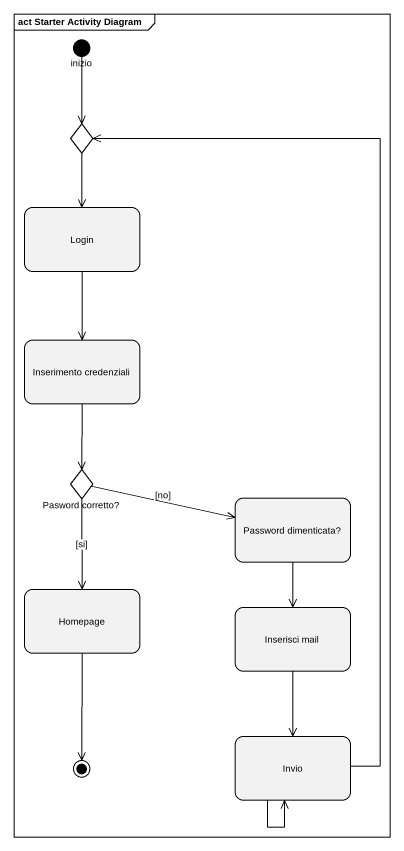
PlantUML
@startuml
mainframe act Starter Activity Diagram
hide empty description
state inizio <<start>>
state choice1 <<choice>>
state Login
state "Inserimento credenziali" as Inserimento_credenziali
state "Pasword corretto?" as Pasword_corretto <<choice>>
state "Password dimenticata?" as Password_dimenticata
state Homepage
state "Inserisci mail" as Inserisci_mail
state Invio
inizio --> choice1
choice1 --> Login
Login --> Inserimento_credenziali
Inserimento_credenziali --> Pasword_corretto
Pasword_corretto -right-> Password_dimenticata : [no]
Pasword_corretto --> Homepage : [si]
Password_dimenticata --> Inserisci_mail
Inserisci_mail --> Invio
Invio -up-> choice1
Invio --> Invio
Homepage --> [*]
@enduml
